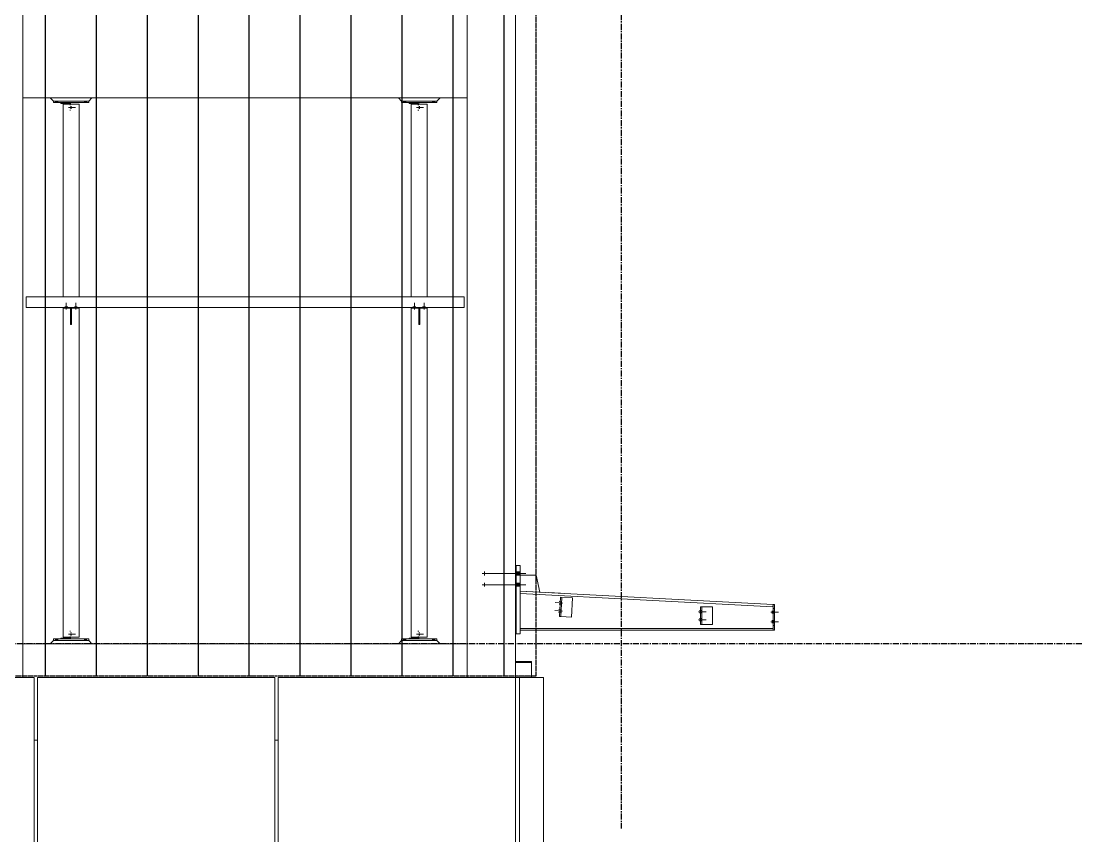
# Model space of a CAD drawing. Header units: millimetres. Extents: x -153298 to 620751, y -313239 to 250031.
# Drawn here: x 8739 to 15349, y 21129 to 26203 of the extents above; entities that cross this region are included whole.
import ezdxf

# ---------------------------------------------------------------- set-up
doc = ezdxf.new("R2010")
doc.units = ezdxf.units.MM
for name, pattern in [('CENTER', [2, 1.25, -0.25, 0.25, -0.25]), ('HIDDEN', [0.375, 0.25, -0.125]), ('XKITLINE00', [0]), ('XKITLINE02', [4, 2, -2])]:
    doc.linetypes.add(name, pattern=pattern)
doc.layers.add('000 - EXISTING_CANOPY_MAIN_COLOR_1', color=1, linetype='Continuous')
doc.layers.add('HATCH', color=7, linetype='Continuous')
doc.layers.add('Bolt', color=1, linetype='Continuous', lineweight=0)
doc.layers.add('Part', color=2, linetype='Continuous', lineweight=0)

# ---------------------------------------------------------------- blocks, each defined once
blk = doc.blocks.new('*A10731050')
at = {"layer": 'Part', "linetype": 'XKITLINE00', "lineweight": 0}
for p, q in [((223.389273, 36.662929), (220.989273, 36.662929)), ((220.989273, 36.662929), (220.989273, -28.217071)), ((223.389273, -28.217071), (223.389273, 36.662929))]:
    blk.add_line(p, q, dxfattribs=at)
blk = doc.blocks.new('*A10751051')
at = {"layer": 'Part', "linetype": 'XKITLINE00', "lineweight": 0}
for p, q in [((223.389273, -28.217071), (211.549273, -28.217071)), ((211.549273, -28.217071), (211.549273, -52.137071)), ((223.389273, -28.217071), (223.389273, -52.137071)), ((223.389273, -52.137071), (211.549273, -52.137071))]:
    blk.add_line(p, q, dxfattribs=at)
blk = doc.blocks.new('*A10761052')
at = {"layer": 'Part', "linetype": 'XKITLINE00', "lineweight": 0}
for p, q in [((211.389273, -28.217071), (199.549273, -28.217071)), ((199.549273, -28.217071), (199.549273, -52.137071)), ((211.389273, -28.217071), (211.389273, -52.137071)), ((211.389273, -52.137071), (199.549273, -52.137071))]:
    blk.add_line(p, q, dxfattribs=at)
blk = doc.blocks.new('*A10771053')
at = {"layer": '000 - EXISTING_CANOPY_MAIN_COLOR_1', "linetype": 'XKITLINE00', "lineweight": 0}
for p, q in [((223.586789, -28.217071), (224.786789, -28.217071)), ((223.586789, -52.137071), (223.586789, -28.217071)), ((224.786789, -28.217071), (224.786789, -52.137071)), ((223.586789, -52.137071), (224.786789, -52.137071))]:
    blk.add_line(p, q, dxfattribs=at)
blk = doc.blocks.new('*A10781054')
at = {"layer": 'Part', "linetype": 'XKITLINE00', "lineweight": 0}
for p, q in [((199.389273, -28.217071), (187.549273, -28.217071)), ((187.549273, -28.217071), (187.549273, -52.137071)), ((199.389273, -28.217071), (199.389273, -52.137071)), ((199.389273, -52.137071), (187.549273, -52.137071))]:
    blk.add_line(p, q, dxfattribs=at)
blk = doc.blocks.new('*A10811057')
at = {"layer": 'Part', "linetype": 'XKITLINE00', "lineweight": 0}
for p, q in [((198.989275, -9.257071), (198.989275, -9.777071)), ((198.989275, -9.257071), (220.829273, -9.257071)), ((220.829273, -9.257071), (220.829273, -9.777071)), ((198.989275, -9.777071), (220.829273, -9.777071))]:
    blk.add_line(p, q, dxfattribs=at)
blk = doc.blocks.new('*A10821058')
at = {"layer": 'Part', "linetype": 'XKITLINE00', "lineweight": 0}
for p, q in [((218.189281, -9.777071), (218.189281, -9.825071)), ((218.189281, -9.825071), (218.989281, -9.825071)), ((218.989281, -9.825071), (218.989281, -9.777071))]:
    blk.add_line(p, q, dxfattribs=at)
blk = doc.blocks.new('*A10831059')
at = {"layer": 'Part', "linetype": 'XKITLINE00', "lineweight": 0}
for p, q in [((218.565281, -9.825071), (218.613281, -9.825071)), ((218.565281, -10.625071), (218.565281, -9.825071)), ((218.613281, -9.825071), (218.613281, -10.625071)), ((218.565281, -10.065071), (218.613281, -10.065071)), ((218.613281, -10.625071), (218.565281, -10.625071))]:
    blk.add_line(p, q, dxfattribs=at)
blk = doc.blocks.new('*A10841060')
at = {"layer": 'Bolt'}
for points in [[(218.405, -9.729), (218.405, -9.777), (218.293, -9.777), (218.293, -9.729)], [(218.405, -9.777), (218.405, -9.825), (218.293, -9.825), (218.293, -9.777)], [(218.885, -9.729), (218.885, -9.777), (218.773, -9.777), (218.773, -9.729)], [(218.885, -9.777), (218.885, -9.825), (218.773, -9.825), (218.773, -9.777)]]:
    blk.add_hatch(color=256, dxfattribs=at).paths.add_polyline_path(points, flags=17)
at = {"layer": 'Bolt', "linetype": 'XKITLINE00', "lineweight": 0}
for p, q in [((218.293, -9.777), (218.293, -9.729)), ((218.293, -9.825), (218.293, -9.777)), ((218.349, -9.888), (218.349, -9.545)), ((218.405, -9.777), (218.405, -9.729)), ((218.405, -9.825), (218.405, -9.777)), ((218.773, -9.777), (218.773, -9.729)), ((218.773, -9.825), (218.773, -9.777)), ((218.829, -9.888), (218.829, -9.545)), ((218.885, -9.777), (218.885, -9.729)), ((218.885, -9.825), (218.885, -9.777))]:
    blk.add_line(p, q, dxfattribs=at)
blk = doc.blocks.new('*A10851061')
at = {"layer": 'Part', "linetype": 'XKITLINE00', "lineweight": 0}
for p, q in [((218.989281, 0.342929), (218.189281, 0.342929)), ((218.189281, -9.257071), (218.189281, 0.342929)), ((218.989281, -9.257071), (218.989281, 0.342929)), ((218.189281, -26.217071), (218.189281, -9.825071)), ((218.989281, -26.217071), (218.989281, -9.825071)), ((218.189281, -26.217071), (218.989281, -26.217071))]:
    blk.add_line(p, q, dxfattribs=at)
blk = doc.blocks.new('*A10861062')
at = {"layer": 'Part', "linetype": 'XKITLINE00', "lineweight": 0}
for p, q in [((198.829275, -28.217071), (198.829275, -26.537071)), ((198.829275, -26.537071), (220.989273, -26.537071)), ((199.389273, -31.337071), (199.549273, -31.337071)), ((211.389273, -31.337071), (211.549273, -31.337071))]:
    blk.add_line(p, q, dxfattribs=at)
blk = doc.blocks.new('*A10871063')
at = {"layer": 'Part', "linetype": 'XKITLINE00', "lineweight": 0}
for p, q in [((223.621312, -23.924245), (236.23026, -24.585052)), ((223.621312, -24.04441), (236.22398, -24.704888)), ((236.23026, -24.585052), (236.22398, -24.704888))]:
    blk.add_line(p, q, dxfattribs=at)
blk = doc.blocks.new('*A10881064')
at = {"layer": 'Part', "linetype": 'XKITLINE00', "lineweight": 0}
for p, q in [((223.621312, -25.785052), (236.23026, -25.785052)), ((223.621312, -25.865052), (236.23026, -25.865052)), ((236.23026, -25.785052), (236.23026, -25.865052))]:
    blk.add_line(p, q, dxfattribs=at)
blk = doc.blocks.new('*A10891065')
at = {"layer": 'Part', "linetype": 'XKITLINE00', "lineweight": 0}
blk.add_line((236.22398, -24.704883), (236.23026, -24.705212), dxfattribs=at)
blk = doc.blocks.new('*A10901066')
at = {"layer": 'Part', "linetype": 'XKITLINE00', "lineweight": 0}
for p, q in [((225.041465, -23.998672), (225.041705, -23.994093)), ((225.041705, -23.994093), (225.640882, -24.025495)), ((225.640882, -24.025495), (225.640642, -24.030074))]:
    blk.add_line(p, q, dxfattribs=at)
blk = doc.blocks.new('*A10911067')
at = {"layer": 'Part', "linetype": 'XKITLINE00', "lineweight": 0}
for p, q in [((223.621312, -22.639658), (223.421312, -22.639658)), ((223.421312, -26.039658), (223.421312, -22.639658)), ((223.621312, -26.039658), (223.621312, -22.639658)), ((223.621312, -26.039658), (223.421312, -26.039658))]:
    blk.add_line(p, q, dxfattribs=at)
blk = doc.blocks.new('*A10921068')
at = {"layer": 'Part', "linetype": 'XKITLINE00', "lineweight": 0}
for p, q in [((225.580159, -25.18401), (225.630402, -24.225326)), ((225.630402, -24.225326), (225.702303, -24.229094)), ((225.702303, -24.229094), (225.65206, -25.187779)), ((225.702303, -24.229094), (226.229579, -24.256728)), ((226.229579, -24.256728), (226.179337, -25.215412)), ((225.65206, -25.187779), (225.580159, -25.18401)), ((226.179337, -25.215412), (225.65206, -25.187779))]:
    blk.add_line(p, q, dxfattribs=at)
blk = doc.blocks.new('*A10931069')
at = {"layer": 'Part', "linetype": 'XKITLINE00', "lineweight": 0}
for p, q in [((223.621312, -23.119697), (224.421312, -23.119697)), ((224.421312, -23.119697), (224.602283, -23.971108)), ((224.602283, -23.971108), (223.621312, -23.919697))]:
    blk.add_line(p, q, dxfattribs=at)
blk = doc.blocks.new('*A10941070')
at = {"layer": 'Bolt', "linetype": 'XKITLINE02', "lineweight": 0}
for p, q in [((225.750924, -24.511979), (225.368083, -24.492049)), ((225.59808, -24.844483), (225.54615, -24.84178)), ((225.612636, -24.564862), (225.560707, -24.562158)), ((225.618875, -24.445024), (225.566945, -24.442321)), ((225.669974, -24.848226), (225.598072, -24.844483)), ((225.684531, -24.568604), (225.612628, -24.564861)), ((225.690769, -24.448767), (225.618867, -24.445023)), ((225.73013, -24.911438), (225.347288, -24.891509)), ((225.591841, -24.964321), (225.539912, -24.961617)), ((225.663736, -24.968063), (225.591833, -24.96432))]:
    blk.add_line(p, q, dxfattribs=at)
blk = doc.blocks.new('*A10951071')
at = {"layer": 'Bolt'}
for points in [[(221.869, -23.116), (221.821, -23.116), (221.821, -22.964), (221.869, -22.964)], [(221.869, -23.116), (221.821, -23.116), (221.821, -22.964), (221.869, -22.964)], [(223.621, -23.116), (223.421, -23.116), (223.421, -22.964), (223.621, -22.964)], [(223.621, -23.116), (223.421, -23.116), (223.421, -22.964), (223.621, -22.964)], [(221.869, -23.676), (221.821, -23.676), (221.821, -23.524), (221.869, -23.524)], [(221.869, -23.676), (221.821, -23.676), (221.821, -23.524), (221.869, -23.524)], [(223.621, -23.676), (223.421, -23.676), (223.421, -23.524), (223.621, -23.524)], [(223.621, -23.676), (223.421, -23.676), (223.421, -23.524), (223.621, -23.524)]]:
    blk.add_hatch(color=256, dxfattribs=at).paths.add_polyline_path(points, flags=17)
at = {"layer": 'Bolt', "linetype": 'XKITLINE00', "lineweight": 0}
for p, q in [((221.737, -23.04), (223.901, -23.04)), ((221.737, -23.04), (223.901, -23.04)), ((221.821, -22.964), (221.869, -22.964)), ((221.821, -22.964), (221.869, -22.964)), ((221.821, -23.116), (221.869, -23.116)), ((221.821, -23.116), (221.869, -23.116)), ((223.421, -22.964), (223.621, -22.964)), ((223.421, -22.964), (223.621, -22.964)), ((223.421, -23.116), (223.621, -23.116)), ((223.421, -23.116), (223.621, -23.116)), ((221.737, -23.6), (223.901, -23.6)), ((221.737, -23.6), (223.901, -23.6)), ((221.821, -23.524), (221.869, -23.524)), ((221.821, -23.524), (221.869, -23.524)), ((221.821, -23.676), (221.869, -23.676)), ((221.821, -23.676), (221.869, -23.676)), ((223.421, -23.524), (223.621, -23.524)), ((223.421, -23.524), (223.621, -23.524)), ((223.421, -23.676), (223.621, -23.676)), ((223.421, -23.676), (223.621, -23.676))]:
    blk.add_line(p, q, dxfattribs=at)
blk = doc.blocks.new('*A10961072')
at = {"layer": 'Part', "linetype": 'XKITLINE00', "lineweight": 0}
for p, q in [((224.189279, -27.417071), (223.389279, -27.417071)), ((223.389279, -27.477071), (224.189279, -27.477071)), ((224.189279, -28.217071), (224.189279, -27.417071)), ((223.389279, -28.157071), (224.189279, -28.157071)), ((223.389279, -28.217071), (223.586789, -28.217071))]:
    blk.add_line(p, q, dxfattribs=at)
blk = doc.blocks.new('*A10971073')
at = {"layer": 'Bolt'}
for points in [[(217.813, -26.377), (217.813, -26.297), (217.925, -26.297), (217.925, -26.377)], [(219.253, -26.377), (219.253, -26.297), (219.365, -26.297), (219.365, -26.377)]]:
    blk.add_hatch(color=256, dxfattribs=at).paths.add_polyline_path(points, flags=17)
at = {"layer": 'Bolt', "linetype": 'XKITLINE00', "lineweight": 0}
for p, q in [((217.813, -26.297), (217.813, -26.377)), ((217.869, -26.297), (217.869, -26.377)), ((217.925, -26.297), (217.925, -26.377)), ((219.253, -26.297), (219.253, -26.377)), ((219.309, -26.297), (219.309, -26.377)), ((219.365, -26.297), (219.365, -26.377))]:
    blk.add_line(p, q, dxfattribs=at)
blk = doc.blocks.new('*A10981074')
at = {"layer": 'Bolt', "linetype": 'XKITLINE02', "lineweight": 0}
for p, q in [((218.461921, -26.057071), (218.805281, -26.057071)), ((218.525281, -25.921071), (218.565281, -25.921071)), ((218.525281, -26.193071), (218.565281, -26.193071)), ((218.565281, -26.001071), (218.613281, -26.001071)), ((218.565281, -26.113071), (218.613281, -26.113071))]:
    blk.add_line(p, q, dxfattribs=at)
blk = doc.blocks.new('*A10991075')
at = {"layer": 'Part', "linetype": 'XKITLINE00', "lineweight": 0}
for p, q in [((218.085281, -26.297071), (218.085281, -26.257071)), ((218.085281, -26.257071), (218.525281, -26.257071)), ((218.525281, -26.257071), (218.525281, -26.217071)), ((218.565281, -26.297071), (218.565281, -26.217071))]:
    blk.add_line(p, q, dxfattribs=at)
blk = doc.blocks.new('*A11001076')
at = {"layer": 'Part', "linetype": 'XKITLINE00', "lineweight": 0}
for p, q in [((217.549281, -26.537071), (217.709281, -26.377071)), ((217.709281, -26.377071), (219.469281, -26.377071)), ((219.469281, -26.377071), (219.629281, -26.537071))]:
    blk.add_line(p, q, dxfattribs=at)
blk = doc.blocks.new('*A11011077')
at = {"layer": 'Part', "linetype": 'XKITLINE00', "lineweight": 0}
for p, q in [((217.709281, -26.297071), (219.469281, -26.297071)), ((217.709281, -26.297071), (217.709281, -26.377071)), ((217.709281, -26.377071), (219.469281, -26.377071)), ((219.469281, -26.297071), (219.469281, -26.377071))]:
    blk.add_line(p, q, dxfattribs=at)
blk = doc.blocks.new('*A11021078')
at = {"layer": 'Part', "linetype": 'XKITLINE00', "lineweight": 0}
for p, q in [((200.829275, -9.825071), (200.829275, -9.777071)), ((201.629275, -9.825071), (200.829275, -9.825071)), ((201.629275, -9.777071), (201.629275, -9.825071))]:
    blk.add_line(p, q, dxfattribs=at)
blk = doc.blocks.new('*A11031079')
at = {"layer": 'Part', "linetype": 'XKITLINE00', "lineweight": 0}
for p, q in [((201.205275, -9.825071), (201.253275, -9.825071)), ((201.205275, -10.625071), (201.205275, -9.825071)), ((201.253275, -9.825071), (201.253275, -10.625071)), ((201.205275, -10.065071), (201.253275, -10.065071)), ((201.253275, -10.625071), (201.205275, -10.625071))]:
    blk.add_line(p, q, dxfattribs=at)
blk = doc.blocks.new('*A11041080')
at = {"layer": 'Bolt'}
for points in [[(201.045, -9.729), (201.045, -9.777), (200.933, -9.777), (200.933, -9.729)], [(201.045, -9.777), (201.045, -9.825), (200.933, -9.825), (200.933, -9.777)], [(201.525, -9.729), (201.525, -9.777), (201.413, -9.777), (201.413, -9.729)], [(201.525, -9.777), (201.525, -9.825), (201.413, -9.825), (201.413, -9.777)]]:
    blk.add_hatch(color=256, dxfattribs=at).paths.add_polyline_path(points, flags=17)
at = {"layer": 'Bolt', "linetype": 'XKITLINE00', "lineweight": 0}
for p, q in [((200.933, -9.777), (200.933, -9.729)), ((200.933, -9.825), (200.933, -9.777)), ((200.989, -9.888), (200.989, -9.545)), ((201.045, -9.777), (201.045, -9.729)), ((201.045, -9.825), (201.045, -9.777)), ((201.413, -9.777), (201.413, -9.729)), ((201.413, -9.825), (201.413, -9.777)), ((201.469, -9.888), (201.469, -9.545)), ((201.525, -9.777), (201.525, -9.729)), ((201.525, -9.825), (201.525, -9.777))]:
    blk.add_line(p, q, dxfattribs=at)
blk = doc.blocks.new('*A11051081')
at = {"layer": 'Part', "linetype": 'XKITLINE00', "lineweight": 0}
for p, q in [((201.629275, 0.342929), (200.829275, 0.342929)), ((200.829275, -9.257071), (200.829275, 0.342929)), ((201.629275, -9.257071), (201.629275, 0.342929)), ((200.829275, -26.217071), (200.829275, -9.825071)), ((201.629275, -26.217071), (201.629275, -9.825071)), ((200.829275, -26.217071), (201.629275, -26.217071))]:
    blk.add_line(p, q, dxfattribs=at)
blk = doc.blocks.new('*A11061082')
at = {"layer": 'Bolt'}
for points in [[(200.453, -26.377), (200.453, -26.297), (200.565, -26.297), (200.565, -26.377)], [(201.893, -26.377), (201.893, -26.297), (202.005, -26.297), (202.005, -26.377)]]:
    blk.add_hatch(color=256, dxfattribs=at).paths.add_polyline_path(points, flags=17)
at = {"layer": 'Bolt', "linetype": 'XKITLINE00', "lineweight": 0}
for p, q in [((200.453, -26.297), (200.453, -26.377)), ((200.509, -26.297), (200.509, -26.377)), ((200.565, -26.297), (200.565, -26.377)), ((201.893, -26.297), (201.893, -26.377)), ((201.949, -26.297), (201.949, -26.377)), ((202.005, -26.297), (202.005, -26.377))]:
    blk.add_line(p, q, dxfattribs=at)
blk = doc.blocks.new('*A11071083')
at = {"layer": 'Bolt', "linetype": 'XKITLINE02', "lineweight": 0}
for p, q in [((201.101915, -26.057071), (201.445275, -26.057071)), ((201.165275, -25.921071), (201.205275, -25.921071)), ((201.165275, -26.193071), (201.205275, -26.193071)), ((201.205275, -26.001071), (201.253275, -26.001071)), ((201.205275, -26.113071), (201.253275, -26.113071))]:
    blk.add_line(p, q, dxfattribs=at)
blk = doc.blocks.new('*A11081084')
at = {"layer": 'Part', "linetype": 'XKITLINE00', "lineweight": 0}
for p, q in [((200.725275, -26.297071), (200.725275, -26.257071)), ((200.725275, -26.257071), (201.165275, -26.257071)), ((201.165275, -26.257071), (201.165275, -26.217071)), ((201.205275, -26.297071), (201.205275, -26.217071))]:
    blk.add_line(p, q, dxfattribs=at)
blk = doc.blocks.new('*A11091085')
at = {"layer": 'Part', "linetype": 'XKITLINE00', "lineweight": 0}
for p, q in [((200.189275, -26.537071), (200.349275, -26.377071)), ((200.349275, -26.377071), (202.109275, -26.377071)), ((202.109275, -26.377071), (202.269275, -26.537071))]:
    blk.add_line(p, q, dxfattribs=at)
blk = doc.blocks.new('*A11101086')
at = {"layer": 'Part', "linetype": 'XKITLINE00', "lineweight": 0}
for p, q in [((200.349275, -26.297071), (202.109275, -26.297071)), ((200.349275, -26.297071), (200.349275, -26.377071)), ((200.349275, -26.377071), (202.109275, -26.377071)), ((202.109275, -26.297071), (202.109275, -26.377071))]:
    blk.add_line(p, q, dxfattribs=at)
blk = doc.blocks.new('*A11111087')
at = {"layer": 'Part', "linetype": 'XKITLINE00', "lineweight": 0}
for p, q in [((196.429275, -28.137071), (196.429275, 36.662929)), ((198.829275, -28.217071), (198.829275, 36.662929))]:
    blk.add_line(p, q, dxfattribs=at)
blk = doc.blocks.new('*A11371109')
at = {"layer": 'Part', "linetype": 'XKITLINE00', "lineweight": 0}
for p, q in [((232.61098, -25.585052), (232.61098, -24.705052)), ((232.61098, -24.705052), (232.68298, -24.705052)), ((233.21098, -24.705052), (232.68298, -24.705052)), ((232.68298, -24.705052), (232.68298, -25.585052)), ((233.21098, -25.585052), (233.21098, -24.705052)), ((232.68298, -25.585052), (232.61098, -25.585052)), ((233.21098, -25.585052), (232.68298, -25.585052))]:
    blk.add_line(p, q, dxfattribs=at)
blk = doc.blocks.new('*A11381110')
at = {"layer": 'Bolt', "linetype": 'XKITLINE02', "lineweight": 0}
for p, q in [((232.50762, -24.945052), (232.89098, -24.945052)), ((232.50762, -25.345052), (232.89098, -25.345052)), ((232.57098, -24.885052), (232.61098, -24.885052)), ((232.57098, -25.005052), (232.61098, -25.005052)), ((232.57098, -25.285052), (232.61098, -25.285052)), ((232.61098, -24.885052), (232.68298, -24.885052)), ((232.61098, -25.005052), (232.68298, -25.005052)), ((232.61098, -25.285052), (232.68298, -25.285052)), ((232.57098, -25.405052), (232.61098, -25.405052)), ((232.61098, -25.405052), (232.68298, -25.405052))]:
    blk.add_line(p, q, dxfattribs=at)
blk = doc.blocks.new('*A11411111')
at = {"layer": 'Bolt'}
for points in [[(217.925, 0.503), (217.925, 0.423), (217.813, 0.423), (217.813, 0.503)], [(219.365, 0.503), (219.365, 0.423), (219.253, 0.423), (219.253, 0.503)]]:
    blk.add_hatch(color=256, dxfattribs=at).paths.add_polyline_path(points, flags=17)
at = {"layer": 'Bolt', "linetype": 'XKITLINE00', "lineweight": 0}
for p, q in [((217.813, 0.423), (217.813, 0.503)), ((217.869, 0.423), (217.869, 0.503)), ((217.925, 0.423), (217.925, 0.503)), ((219.253, 0.423), (219.253, 0.503)), ((219.309, 0.423), (219.309, 0.503)), ((219.365, 0.423), (219.365, 0.503))]:
    blk.add_line(p, q, dxfattribs=at)
blk = doc.blocks.new('*A11421112')
at = {"layer": 'Bolt', "linetype": 'XKITLINE02', "lineweight": 0}
for p, q in [((218.461921, 0.182929), (218.805281, 0.182929)), ((218.525281, 0.318929), (218.565281, 0.318929)), ((218.525281, 0.046929), (218.565281, 0.046929)), ((218.565281, 0.238929), (218.613281, 0.238929)), ((218.565281, 0.126929), (218.613281, 0.126929))]:
    blk.add_line(p, q, dxfattribs=at)
blk = doc.blocks.new('*A11431113')
at = {"layer": 'Part', "linetype": 'XKITLINE00', "lineweight": 0}
for p, q in [((218.085281, 0.422929), (218.085281, 0.382929)), ((218.085281, 0.382929), (218.525281, 0.382929)), ((218.525281, 0.382929), (218.525281, 0.342929)), ((218.565281, 0.342929), (218.565281, 0.422929))]:
    blk.add_line(p, q, dxfattribs=at)
blk = doc.blocks.new('*A11441114')
at = {"layer": 'Part', "linetype": 'XKITLINE00', "lineweight": 0}
for p, q in [((217.549281, 0.662929), (217.709281, 0.502929)), ((219.469281, 0.502929), (219.629281, 0.662929)), ((217.709281, 0.502929), (219.469281, 0.502929))]:
    blk.add_line(p, q, dxfattribs=at)
blk = doc.blocks.new('*A11451115')
at = {"layer": 'Part', "linetype": 'XKITLINE00', "lineweight": 0}
for p, q in [((217.709281, 0.422929), (217.709281, 0.502929)), ((217.709281, 0.502929), (219.469281, 0.502929)), ((217.709281, 0.422929), (219.469281, 0.422929)), ((219.469281, 0.422929), (219.469281, 0.502929))]:
    blk.add_line(p, q, dxfattribs=at)
blk = doc.blocks.new('*A11461116')
at = {"layer": 'Bolt'}
for points in [[(200.565, 0.503), (200.565, 0.423), (200.453, 0.423), (200.453, 0.503)], [(202.005, 0.503), (202.005, 0.423), (201.893, 0.423), (201.893, 0.503)]]:
    blk.add_hatch(color=256, dxfattribs=at).paths.add_polyline_path(points, flags=17)
at = {"layer": 'Bolt', "linetype": 'XKITLINE00', "lineweight": 0}
for p, q in [((200.453, 0.423), (200.453, 0.503)), ((200.509, 0.423), (200.509, 0.503)), ((200.565, 0.423), (200.565, 0.503)), ((201.893, 0.423), (201.893, 0.503)), ((201.949, 0.423), (201.949, 0.503)), ((202.005, 0.423), (202.005, 0.503))]:
    blk.add_line(p, q, dxfattribs=at)
blk = doc.blocks.new('*A11471117')
at = {"layer": 'Bolt', "linetype": 'XKITLINE02', "lineweight": 0}
for p, q in [((201.101915, 0.182929), (201.445275, 0.182929)), ((201.165275, 0.318929), (201.205275, 0.318929)), ((201.165275, 0.046929), (201.205275, 0.046929)), ((201.205275, 0.238929), (201.253275, 0.238929)), ((201.205275, 0.126929), (201.253275, 0.126929))]:
    blk.add_line(p, q, dxfattribs=at)
blk = doc.blocks.new('*A11481118')
at = {"layer": 'Part', "linetype": 'XKITLINE00', "lineweight": 0}
for p, q in [((200.725275, 0.422929), (200.725275, 0.382929)), ((200.725275, 0.382929), (201.165275, 0.382929)), ((201.165275, 0.382929), (201.165275, 0.342929)), ((201.205275, 0.342929), (201.205275, 0.422929))]:
    blk.add_line(p, q, dxfattribs=at)
blk = doc.blocks.new('*A11491119')
at = {"layer": 'Part', "linetype": 'XKITLINE00', "lineweight": 0}
for p, q in [((200.189275, 0.662929), (200.349275, 0.502929)), ((202.109275, 0.502929), (202.269275, 0.662929)), ((200.349275, 0.502929), (202.109275, 0.502929))]:
    blk.add_line(p, q, dxfattribs=at)
blk = doc.blocks.new('*A11501120')
at = {"layer": 'Part', "linetype": 'XKITLINE00', "lineweight": 0}
for p, q in [((200.349275, 0.422929), (200.349275, 0.502929)), ((200.349275, 0.502929), (202.109275, 0.502929)), ((200.349275, 0.422929), (202.109275, 0.422929)), ((202.109275, 0.422929), (202.109275, 0.502929))]:
    blk.add_line(p, q, dxfattribs=at)
blk = doc.blocks.new('*A11561126')
at = {"layer": 'Part', "linetype": 'XKITLINE00', "lineweight": 0}
for p, q in [((198.829275, 5.462929), (198.829275, 0.662929)), ((198.829275, 5.462929), (220.989273, 5.462929)), ((198.829275, 0.662929), (220.989273, 0.662929))]:
    blk.add_line(p, q, dxfattribs=at)
blk = doc.blocks.new('*A11801147')
at = {"layer": 'Part', "linetype": 'XKITLINE00', "lineweight": 0}
for p, q in [((236.23026, -24.585052), (236.23026, -25.865052)), ((236.31026, -24.585052), (236.23026, -24.585052)), ((236.23026, -24.785217), (236.31026, -24.785217)), ((236.31026, -24.585052), (236.31026, -25.865052)), ((236.23026, -25.625052), (236.31026, -25.625052)), ((236.23026, -25.865052), (236.31026, -25.865052))]:
    blk.add_line(p, q, dxfattribs=at)
blk = doc.blocks.new('*A11811148')
at = {"layer": 'Bolt'}
for points in [[(236.23, -25.021), (236.178, -25.021), (236.178, -24.909), (236.23, -24.909)], [(236.31, -25.021), (236.23, -25.021), (236.23, -24.909), (236.31, -24.909)], [(236.23, -25.501), (236.178, -25.501), (236.178, -25.389), (236.23, -25.389)], [(236.31, -25.501), (236.23, -25.501), (236.23, -25.389), (236.31, -25.389)]]:
    blk.add_hatch(color=256, dxfattribs=at).paths.add_polyline_path(points, flags=17)
at = {"layer": 'Bolt', "linetype": 'XKITLINE00', "lineweight": 0}
for p, q in [((236.115, -24.965), (236.498, -24.965)), ((236.178, -24.909), (236.23, -24.909)), ((236.178, -25.021), (236.23, -25.021)), ((236.23, -24.909), (236.31, -24.909)), ((236.23, -25.021), (236.31, -25.021)), ((236.115, -25.445), (236.498, -25.445)), ((236.178, -25.389), (236.23, -25.389)), ((236.178, -25.501), (236.23, -25.501)), ((236.23, -25.389), (236.31, -25.389)), ((236.23, -25.501), (236.31, -25.501))]:
    blk.add_line(p, q, dxfattribs=at)

msp = doc.modelspace()

# ---------------------------------------------------------------- hatches: boundary and pattern name
at = {"layer": 'HATCH'}
h = msp.add_hatch(dxfattribs=at)
h.set_pattern_fill('ANSI31', color=250, scale=100, angle=45)
h.paths.add_polyline_path([(11947.7281, 30523.0438), (8497.1524, 30523.0438), (8497.1524, 22125.8988), (11947.7281, 22125.8988)])

# ---------------------------------------------------------------- linework, layer by layer
at = {"color": 1, "linetype": 'CENTER', "ltscale": 30}
for p, q in [((12477.1524, 32547.5841), (12477.1524, 21175.3773)), ((15348.8303, 22325.8988), (1848.8781, 22325.8988))]:
    msp.add_line(p, q, dxfattribs=at)
at = {"color": 6, "linetype": 'HIDDEN', "ltscale": 20}
msp.add_lwpolyline([(11947.7281, 30523.0438), (8449.1492, 30523.0438), (8449.1492, 22125.8988), (11947.7281, 22125.8988)], close=True, dxfattribs=at)

# ---------------------------------------------------------------- block references
at = {"lineweight": 0, "xscale": 125, "yscale": 125, "zscale": 125}
for name in ['*A11111087', '*A10731050', '*A11561126', '*A11491119', '*A11441114', '*A11501120', '*A11461116', '*A11481118', '*A11051081', '*A11471117', '*A11451115', '*A11411111', '*A11431113', '*A10851061', '*A11421112', '*A10811057', '*A11021078', '*A11041080', '*A11031079', '*A10821058', '*A10841060', '*A10831059', '*A10911067', '*A10951071', '*A10931069', '*A10871063', '*A10901066', '*A10921068', '*A10941070', '*A11371109', '*A10891065', '*A11801147', '*A11381110', '*A11811148', '*A10881064', '*A11091085', '*A11101086', '*A11061082', '*A11081084', '*A11071083', '*A11001076', '*A11011077', '*A10971073', '*A10991075', '*A10981074', '*A10861062', '*A10961072', '*A10781054', '*A10761052', '*A10751051', '*A10771053']:
    msp.add_blockref(name, (-16104.5101, 25643.0327), dxfattribs=at)

doc.saveas('drawing.dxf')
